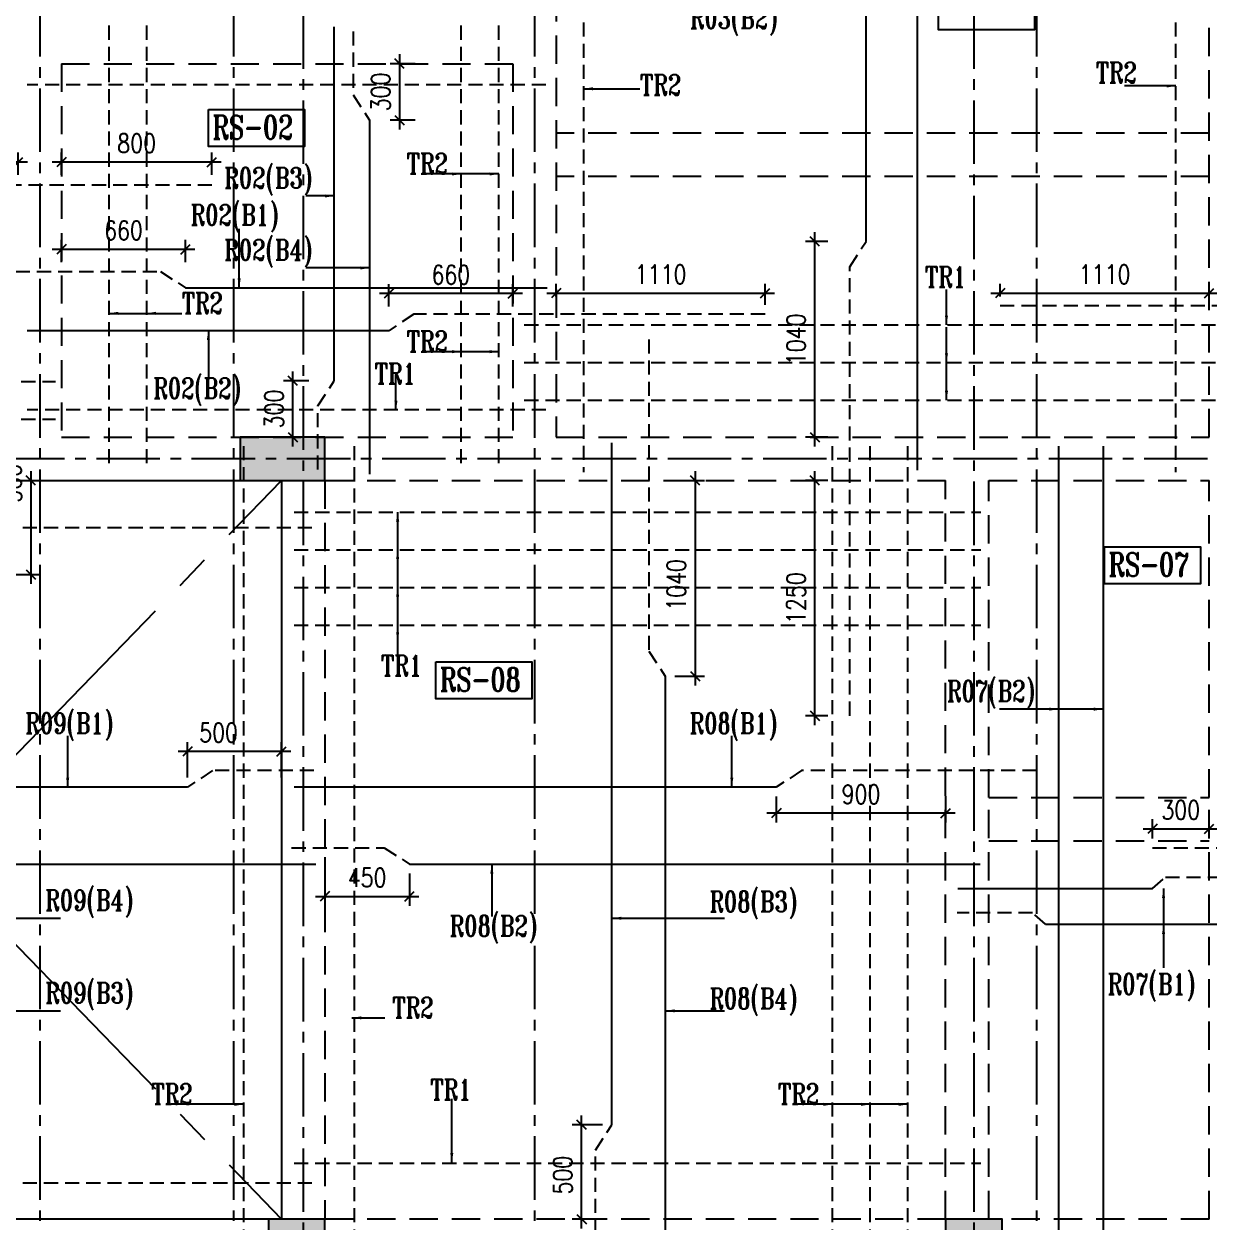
# Model space of a CAD drawing. Header units: millimetres. Extents: x 12977220 to 13113408, y -169657 to -55898.
# Drawn here: x 13070262 to 13076561, y -70171 to -63804 of the extents above; entities that cross this region are included whole.
import ezdxf

# ---------------------------------------------------------------- set-up
doc = ezdxf.new("R2010")
doc.units = ezdxf.units.MM
doc.header["$LTSCALE"] = 3
doc.header["$PDMODE"] = 66
for name, pattern in [('CENTER', [2, 1.25, -0.25, 0.25, -0.25]), ('CENTER2', [1.125, 0.75, -0.125, 0.125, -0.125]), ('HIDDEN', [0.375, 0.25, -0.125])]:
    doc.linetypes.add(name, pattern=pattern)
for name, color, linetype in [('BEAM', 7, 'Continuous'), ('COLUMN', 6, 'Continuous'), ('COLUMN NEW', 112, 'Continuous'), ('COLUMN-NAME', 83, 'Continuous'), ('DIM', 9, 'Continuous'), ('FOOTING', 60, 'Continuous'), ('GRID', 8, 'CENTER'), ('ROD', 211, 'Continuous'), ('text', 33, 'Continuous'), ('wal1', 1, 'Continuous')]:
    doc.layers.add(name, color=color, linetype=linetype)
doc.styles.add('ROMAN', font='ROMANS.SHX', dxfattribs={"width": 0.8})
doc.styles.add('ROMANT', font='romant.shx', dxfattribs={"width": 0.75})
doc.styles.add('RS', font='romans.shx')
doc.styles.get("Standard").update_dxf_attribs({"font": 'ARIALBD.TTF', "height": 4.5})
doc.dimstyles.new('Copy of Copy(2) of Standard', dxfattribs={"dimtxt": 6, "dimasz": 4, "dimexe": 0, "dimexo": 0, "dimgap": 2, "dimtad": 1, "dimdec": 4, "dimzin": 3, "dimdsep": 46, "dimlunit": 4, "dimtxsty": 'Standard', "dimcen": 0.09, "dimclrt": 4, "dimadec": 0, "dimazin": 0, "dimtfac": 1, "dimtdec": 4, "dimtofl": 0, "dimtmove": 0, "dimatfit": 3, "dimfxl": 1, "dimtolj": 1, "dimtzin": 0, "dimarcsym": 0})
doc.dimstyles.new('s100', dxfattribs={"dimtxt": 2, "dimasz": 1, "dimexe": 1, "dimexo": 1, "dimgap": 1, "dimtad": 1, "dimdec": 0, "dimzin": 0, "dimdsep": 46, "dimtxsty": 'RS', "dimblk": 'OBLIQUE', "dimcen": 0.09, "dimdle": 1, "dimclrd": 9, "dimclre": 9, "dimclrt": 123, "dimadec": 0, "dimazin": 0, "dimtfac": 1, "dimtdec": 0, "dimtix": 1, "dimtofl": 0, "dimtmove": 0, "dimatfit": 3, "dimldrblk": 'OBLIQUE', "dimfxl": 1, "dimtolj": 1, "dimtzin": 0, "dimarcsym": 0})

# ---------------------------------------------------------------- blocks, each defined once
blk = doc.blocks.new('C1 NEW')
at = {"layer": 'COLUMN NEW', "ltscale": 0.15}
for points in [[(115, 150), (-115, 150), (0, 0)], [(0, 0), (-115, 150), (-115, -150)], [(115, 150), (0, 0), (115, -150)], [(0, 0), (-115, -150), (115, -150)]]:
    blk.add_hatch(color=6, dxfattribs=at).paths.add_polyline_path(points)
at = {"layer": 'COLUMN NEW', "color": 6, "ltscale": 0.15}
blk.add_lwpolyline([(-115, -150), (115, -150), (115, 150), (-115, 150)], close=True, dxfattribs=at)
blk = doc.blocks.new('C3')
at = {"layer": 'COLUMN NEW', "ltscale": 0.15}
blk.add_hatch(color=6, dxfattribs=at).paths.add_polyline_path([(115, 225), (-115, 225), (-115, -225), (115, -225)])
at = {"layer": 'COLUMN NEW', "color": 6, "ltscale": 0.15}
blk.add_lwpolyline([(-115, -225), (115, -225), (115, 225), (-115, 225)], close=True, dxfattribs=at)
blk = doc.blocks.new('_Oblique')
at = {"color": 0, "linetype": 'ByBlock', "lineweight": -2}
blk.add_line((-0.5, -0.5), (0.5, 0.5), dxfattribs=at)
blk = doc.blocks.new('*D696')
at = {"layer": 'COLUMN-NAME', "color": 9, "linetype": 'Continuous', "lineweight": -2, "transparency": 16777216}
for p, q in [((13069571.3, -64605.6), (13069571.3, -64487.9)), ((13070231.3, -64605.6), (13070231.3, -64487.9)), ((13070281.3, -64537.9), (13069521.3, -64537.9))]:
    blk.add_line(p, q, dxfattribs=at)
at = {"layer": 'Defpoints', "color": 0, "linetype": 'Continuous', "transparency": 16777216}
for p in [(13069571.3, -64537.9), (13069571.3, -64655.6), (13070231.3, -64655.6)]:
    blk.add_point(p, dxfattribs=at)
at = {"layer": 'COLUMN-NAME', "color": 9, "linetype": 'Continuous', "lineweight": -2, "transparency": 16777216, "xscale": 50, "yscale": 50, "zscale": 50, "rotation": 180}
blk.add_blockref('_Oblique', (13069571.3, -64537.9), dxfattribs=at)
at = {"layer": 'COLUMN-NAME', "color": 9, "linetype": 'Continuous', "lineweight": -2, "transparency": 16777216, "xscale": 50, "yscale": 50, "zscale": 50}
blk.add_blockref('_Oblique', (13070231.3, -64537.9), dxfattribs=at)
at = {"layer": 'COLUMN-NAME', "color": 6, "linetype": 'Continuous', "transparency": 16777216, "insert": (13069901.3, -64437.9), "char_height": 100, "attachment_point": 5, "style": 'ROMAN'}
blk.add_mtext('\\A1;660', dxfattribs=at)
blk = doc.blocks.new('*D697')
at = {"layer": 'COLUMN-NAME', "color": 9, "linetype": 'Continuous', "lineweight": -2, "transparency": 16777216}
for p, q in [((13070461.3, -64605.6), (13070461.3, -64487.9)), ((13071261.3, -64605.6), (13071261.3, -64487.9)), ((13071311.3, -64537.9), (13070411.3, -64537.9))]:
    blk.add_line(p, q, dxfattribs=at)
at = {"layer": 'Defpoints', "color": 0, "linetype": 'Continuous', "transparency": 16777216}
for p in [(13070461.3, -64537.9), (13070461.3, -64655.6), (13071261.3, -64655.6)]:
    blk.add_point(p, dxfattribs=at)
at = {"layer": 'COLUMN-NAME', "color": 9, "linetype": 'Continuous', "lineweight": -2, "transparency": 16777216, "xscale": 50, "yscale": 50, "zscale": 50, "rotation": 180}
blk.add_blockref('_Oblique', (13070461.3, -64537.9), dxfattribs=at)
at = {"layer": 'COLUMN-NAME', "color": 9, "linetype": 'Continuous', "lineweight": -2, "transparency": 16777216, "xscale": 50, "yscale": 50, "zscale": 50}
blk.add_blockref('_Oblique', (13071261.3, -64537.9), dxfattribs=at)
at = {"layer": 'COLUMN-NAME', "color": 6, "linetype": 'Continuous', "transparency": 16777216, "insert": (13070861.3, -64437.9), "char_height": 100, "attachment_point": 5, "style": 'ROMAN'}
blk.add_mtext('\\A1;800', dxfattribs=at)
blk = doc.blocks.new('*D698')
at = {"layer": 'COLUMN-NAME', "color": 9, "linetype": 'Continuous', "lineweight": -2, "transparency": 16777216}
for p, q in [((13070411.3, -65001.6), (13071171.3, -65001.6)), ((13070461.3, -65069.3), (13070461.3, -64951.6)), ((13071121.3, -65069.3), (13071121.3, -64951.6))]:
    blk.add_line(p, q, dxfattribs=at)
at = {"layer": 'Defpoints', "color": 0, "linetype": 'Continuous', "transparency": 16777216}
for p in [(13071121.3, -65001.6), (13070461.3, -65119.3), (13071121.3, -65119.3)]:
    blk.add_point(p, dxfattribs=at)
at = {"layer": 'COLUMN-NAME', "color": 9, "linetype": 'Continuous', "lineweight": -2, "transparency": 16777216, "xscale": 50, "yscale": 50, "zscale": 50, "rotation": 180}
blk.add_blockref('_Oblique', (13070461.3, -65001.6), dxfattribs=at)
at = {"layer": 'COLUMN-NAME', "color": 9, "linetype": 'Continuous', "lineweight": -2, "transparency": 16777216, "xscale": 50, "yscale": 50, "zscale": 50}
blk.add_blockref('_Oblique', (13071121.3, -65001.6), dxfattribs=at)
at = {"layer": 'COLUMN-NAME', "color": 6, "linetype": 'Continuous', "transparency": 16777216, "insert": (13070791.3, -64901.6), "char_height": 100, "attachment_point": 5, "style": 'ROMAN'}
blk.add_mtext('\\A1;660', dxfattribs=at)
blk = doc.blocks.new('*D699')
at = {"layer": 'COLUMN-NAME', "color": 9, "linetype": 'Continuous', "lineweight": -2, "transparency": 16777216}
for p, q in [((13072201.3, -65304.8), (13072201.3, -65187.1)), ((13072861.3, -65304.8), (13072861.3, -65187.1)), ((13072911.3, -65237.1), (13072151.3, -65237.1))]:
    blk.add_line(p, q, dxfattribs=at)
at = {"layer": 'Defpoints', "color": 0, "linetype": 'Continuous', "transparency": 16777216}
for p in [(13072201.3, -65237.1), (13072201.3, -65354.8), (13072861.3, -65354.8)]:
    blk.add_point(p, dxfattribs=at)
at = {"layer": 'COLUMN-NAME', "color": 9, "linetype": 'Continuous', "lineweight": -2, "transparency": 16777216, "xscale": 50, "yscale": 50, "zscale": 50, "rotation": 180}
blk.add_blockref('_Oblique', (13072201.3, -65237.1), dxfattribs=at)
at = {"layer": 'COLUMN-NAME', "color": 9, "linetype": 'Continuous', "lineweight": -2, "transparency": 16777216, "xscale": 50, "yscale": 50, "zscale": 50}
blk.add_blockref('_Oblique', (13072861.3, -65237.1), dxfattribs=at)
at = {"layer": 'COLUMN-NAME', "color": 6, "linetype": 'Continuous', "transparency": 16777216, "insert": (13072531.3, -65137.1), "char_height": 100, "attachment_point": 5, "style": 'ROMAN'}
blk.add_mtext('\\A1;660', dxfattribs=at)
blk = doc.blocks.new('*D700')
at = {"layer": 'COLUMN-NAME', "color": 9, "linetype": 'Continuous', "lineweight": -2, "transparency": 16777216}
for p, q in [((13072257.9, -63965.2), (13072257.9, -64365.2)), ((13072342.4, -64015.2), (13072207.9, -64015.2)), ((13072342.4, -64315.2), (13072207.9, -64315.2))]:
    blk.add_line(p, q, dxfattribs=at)
at = {"layer": 'Defpoints', "color": 0, "linetype": 'Continuous', "transparency": 16777216}
for p in [(13072392.4, -64015.2), (13072257.9, -64315.2), (13072392.4, -64315.2)]:
    blk.add_point(p, dxfattribs=at)
at = {"layer": 'COLUMN-NAME', "color": 9, "linetype": 'Continuous', "lineweight": -2, "transparency": 16777216, "xscale": 50, "yscale": 50, "zscale": 50}
for p, rotation in [((13072257.9, -64015.2), 90), ((13072257.9, -64315.2), 270)]:
    blk.add_blockref('_Oblique', p, dxfattribs=dict(at, rotation=rotation))
at = {"layer": 'COLUMN-NAME', "color": 6, "linetype": 'Continuous', "transparency": 16777216, "insert": (13072157.9, -64165.2), "char_height": 100, "attachment_point": 5, "rotation": 90, "style": 'ROMAN'}
blk.add_mtext('\\A1;300', dxfattribs=at)
blk = doc.blocks.new('*D701')
at = {"layer": 'COLUMN-NAME', "color": 9, "linetype": 'Continuous', "lineweight": -2, "transparency": 16777216}
for p, q in [((13071775.6, -65700.2), (13071641.1, -65700.2)), ((13071691.1, -66050.2), (13071691.1, -65650.2)), ((13071775.6, -66000.2), (13071641.1, -66000.2))]:
    blk.add_line(p, q, dxfattribs=at)
at = {"layer": 'Defpoints', "color": 0, "linetype": 'Continuous', "transparency": 16777216}
for p in [(13071691.1, -65700.2), (13071825.6, -65700.2), (13071825.6, -66000.2)]:
    blk.add_point(p, dxfattribs=at)
at = {"layer": 'COLUMN-NAME', "color": 9, "linetype": 'Continuous', "lineweight": -2, "transparency": 16777216, "xscale": 50, "yscale": 50, "zscale": 50}
for p, rotation in [((13071691.1, -65700.2), 90), ((13071691.1, -66000.2), 270)]:
    blk.add_blockref('_Oblique', p, dxfattribs=dict(at, rotation=rotation))
at = {"layer": 'COLUMN-NAME', "color": 6, "linetype": 'Continuous', "transparency": 16777216, "insert": (13071591.1, -65850.2), "char_height": 100, "attachment_point": 5, "rotation": 90, "style": 'ROMAN'}
blk.add_mtext('\\A1;300', dxfattribs=at)
blk = doc.blocks.new('*D703')
at = {"layer": 'COLUMN-NAME', "color": 9, "linetype": 'Continuous', "lineweight": -2, "transparency": 16777216}
for p, q in [((13074466.5, -66050.2), (13074466.5, -64910.2)), ((13074534.2, -64960.2), (13074416.5, -64960.2)), ((13074534.2, -66000.2), (13074416.5, -66000.2))]:
    blk.add_line(p, q, dxfattribs=at)
at = {"layer": 'Defpoints', "color": 0, "linetype": 'Continuous', "transparency": 16777216}
for p in [(13074466.5, -64960.2), (13074584.2, -64960.2), (13074584.2, -66000.2)]:
    blk.add_point(p, dxfattribs=at)
at = {"layer": 'COLUMN-NAME', "color": 9, "linetype": 'Continuous', "lineweight": -2, "transparency": 16777216, "xscale": 50, "yscale": 50, "zscale": 50}
for p, rotation in [((13074466.5, -64960.2), 90), ((13074466.5, -66000.2), 270)]:
    blk.add_blockref('_Oblique', p, dxfattribs=dict(at, rotation=rotation))
at = {"layer": 'COLUMN-NAME', "color": 6, "linetype": 'Continuous', "transparency": 16777216, "insert": (13074366.5, -65480.2), "char_height": 100, "attachment_point": 5, "rotation": 90, "style": 'ROMAN'}
blk.add_mtext('\\A1;1040', dxfattribs=at)
blk = doc.blocks.new('*D706')
at = {"layer": 'COLUMN-NAME', "color": 9, "linetype": 'Continuous', "lineweight": -2, "transparency": 16777216}
for p, q in [((13074466.5, -67530.2), (13074466.5, -66180.2)), ((13074534.2, -66230.2), (13074416.5, -66230.2)), ((13074534.2, -67480.2), (13074416.5, -67480.2))]:
    blk.add_line(p, q, dxfattribs=at)
at = {"layer": 'Defpoints', "color": 0, "linetype": 'Continuous', "transparency": 16777216}
for p in [(13074466.5, -66230.2), (13074584.2, -66230.2), (13074584.2, -67480.2)]:
    blk.add_point(p, dxfattribs=at)
at = {"layer": 'COLUMN-NAME', "color": 9, "linetype": 'Continuous', "lineweight": -2, "transparency": 16777216, "xscale": 50, "yscale": 50, "zscale": 50}
for p, rotation in [((13074466.5, -66230.2), 90), ((13074466.5, -67480.2), 270)]:
    blk.add_blockref('_Oblique', p, dxfattribs=dict(at, rotation=rotation))
at = {"layer": 'COLUMN-NAME', "color": 6, "linetype": 'Continuous', "transparency": 16777216, "insert": (13074366.5, -66855.2), "char_height": 100, "attachment_point": 5, "rotation": 90, "style": 'ROMAN'}
blk.add_mtext('\\A1;1250', dxfattribs=at)
blk = doc.blocks.new('*D708')
at = {"layer": 'COLUMN-NAME', "color": 9, "linetype": 'Continuous', "lineweight": -2, "transparency": 16777216}
for p, q in [((13073091.3, -65252), (13073091.3, -65184.4)), ((13074201.3, -65297), (13074201.3, -65184.4)), ((13073041.3, -65234.4), (13074251.3, -65234.4))]:
    blk.add_line(p, q, dxfattribs=at)
at = {"layer": 'Defpoints', "color": 0, "linetype": 'Continuous', "transparency": 16777216}
for p in [(13074201.3, -65234.4), (13073091.3, -65302), (13074201.3, -65347)]:
    blk.add_point(p, dxfattribs=at)
at = {"layer": 'COLUMN-NAME', "color": 9, "linetype": 'Continuous', "lineweight": -2, "transparency": 16777216, "xscale": 50, "yscale": 50, "zscale": 50, "rotation": 180}
blk.add_blockref('_Oblique', (13073091.3, -65234.4), dxfattribs=at)
at = {"layer": 'COLUMN-NAME', "color": 9, "linetype": 'Continuous', "lineweight": -2, "transparency": 16777216, "xscale": 50, "yscale": 50, "zscale": 50}
blk.add_blockref('_Oblique', (13074201.3, -65234.4), dxfattribs=at)
at = {"layer": 'COLUMN-NAME', "color": 6, "linetype": 'Continuous', "transparency": 16777216, "insert": (13073646.3, -65134.4), "char_height": 100, "attachment_point": 5, "style": 'ROMAN'}
blk.add_mtext('\\A1;1110', dxfattribs=at)
blk = doc.blocks.new('*D709')
at = {"layer": 'COLUMN-NAME', "color": 9, "linetype": 'Continuous', "lineweight": -2, "transparency": 16777216}
for p, q in [((13075451.3, -65252), (13075451.3, -65184.4)), ((13076561.3, -65297), (13076561.3, -65184.4)), ((13075401.3, -65234.4), (13076611.3, -65234.4))]:
    blk.add_line(p, q, dxfattribs=at)
at = {"layer": 'Defpoints', "color": 0, "linetype": 'Continuous', "transparency": 16777216}
for p in [(13076561.3, -65234.4), (13075451.3, -65302), (13076561.3, -65347)]:
    blk.add_point(p, dxfattribs=at)
at = {"layer": 'COLUMN-NAME', "color": 9, "linetype": 'Continuous', "lineweight": -2, "transparency": 16777216, "xscale": 50, "yscale": 50, "zscale": 50, "rotation": 180}
blk.add_blockref('_Oblique', (13075451.3, -65234.4), dxfattribs=at)
at = {"layer": 'COLUMN-NAME', "color": 9, "linetype": 'Continuous', "lineweight": -2, "transparency": 16777216, "xscale": 50, "yscale": 50, "zscale": 50}
blk.add_blockref('_Oblique', (13076561.3, -65234.4), dxfattribs=at)
at = {"layer": 'COLUMN-NAME', "color": 6, "linetype": 'Continuous', "transparency": 16777216, "insert": (13076006.3, -65134.4), "char_height": 100, "attachment_point": 5, "style": 'ROMAN'}
blk.add_mtext('\\A1;1110', dxfattribs=at)
blk = doc.blocks.new('*D723')
at = {"layer": 'COLUMN-NAME', "color": 9, "linetype": 'Continuous', "lineweight": -2, "transparency": 16777216}
for p, q in [((13076260.8, -68132.2), (13076260.8, -68030.9)), ((13076561.3, -68132.2), (13076561.3, -68030.9)), ((13076210.8, -68080.9), (13076611.3, -68080.9))]:
    blk.add_line(p, q, dxfattribs=at)
at = {"layer": 'Defpoints', "color": 0, "linetype": 'Continuous', "transparency": 16777216}
for p in [(13076561.3, -68080.9), (13076260.8, -68182.2), (13076561.3, -68182.2)]:
    blk.add_point(p, dxfattribs=at)
at = {"layer": 'COLUMN-NAME', "color": 9, "linetype": 'Continuous', "lineweight": -2, "transparency": 16777216, "xscale": 50, "yscale": 50, "zscale": 50, "rotation": 180}
blk.add_blockref('_Oblique', (13076260.8, -68080.9), dxfattribs=at)
at = {"layer": 'COLUMN-NAME', "color": 9, "linetype": 'Continuous', "lineweight": -2, "transparency": 16777216, "xscale": 50, "yscale": 50, "zscale": 50}
blk.add_blockref('_Oblique', (13076561.3, -68080.9), dxfattribs=at)
at = {"layer": 'COLUMN-NAME', "color": 6, "linetype": 'Continuous', "transparency": 16777216, "insert": (13076411.1, -67980.9), "char_height": 100, "attachment_point": 5, "style": 'ROMAN'}
blk.add_mtext('\\A1;300', dxfattribs=at)
blk = doc.blocks.new('*D724')
at = {"layer": 'COLUMN-NAME', "color": 9, "linetype": 'Continuous', "lineweight": -2, "transparency": 16777216}
for p, q in [((13073829.4, -66180.2), (13073829.4, -67320.2)), ((13073746, -66230.2), (13073879.4, -66230.2)), ((13073721.2, -67270.2), (13073879.4, -67270.2))]:
    blk.add_line(p, q, dxfattribs=at)
at = {"layer": 'Defpoints', "color": 0, "linetype": 'Continuous', "transparency": 16777216}
for p in [(13073696, -66230.2), (13073671.2, -67270.2), (13073829.4, -67270.2)]:
    blk.add_point(p, dxfattribs=at)
at = {"layer": 'COLUMN-NAME', "color": 9, "linetype": 'Continuous', "lineweight": -2, "transparency": 16777216, "xscale": 50, "yscale": 50, "zscale": 50}
for p, rotation in [((13073829.4, -66230.2), 90), ((13073829.4, -67270.2), 270)]:
    blk.add_blockref('_Oblique', p, dxfattribs=dict(at, rotation=rotation))
at = {"layer": 'COLUMN-NAME', "color": 6, "linetype": 'Continuous', "transparency": 16777216, "insert": (13073729.4, -66785.2), "char_height": 100, "attachment_point": 5, "rotation": 90, "style": 'ROMAN'}
blk.add_mtext('\\A1;1040', dxfattribs=at)
blk = doc.blocks.new('*D725')
at = {"layer": 'COLUMN-NAME', "color": 9, "linetype": 'Continuous', "lineweight": -2, "transparency": 16777216}
for p, q in [((13073336.8, -69655.2), (13073176.4, -69655.2)), ((13073226.4, -70205.2), (13073226.4, -69605.2)), ((13073250.5, -70155.2), (13073176.4, -70155.2))]:
    blk.add_line(p, q, dxfattribs=at)
at = {"layer": 'Defpoints', "color": 0, "linetype": 'Continuous', "transparency": 16777216}
for p in [(13073226.4, -69655.2), (13073386.8, -69655.2), (13073300.5, -70155.2)]:
    blk.add_point(p, dxfattribs=at)
at = {"layer": 'COLUMN-NAME', "color": 9, "linetype": 'Continuous', "lineweight": -2, "transparency": 16777216, "xscale": 50, "yscale": 50, "zscale": 50}
for p, rotation in [((13073226.4, -69655.2), 90), ((13073226.4, -70155.2), 270)]:
    blk.add_blockref('_Oblique', p, dxfattribs=dict(at, rotation=rotation))
at = {"layer": 'COLUMN-NAME', "color": 6, "linetype": 'Continuous', "transparency": 16777216, "insert": (13073126.4, -69921.9), "char_height": 100, "attachment_point": 5, "rotation": 90, "style": 'ROMAN'}
blk.add_mtext('\\A1;500', dxfattribs=at)
blk = doc.blocks.new('*D726')
at = {"layer": 'COLUMN-NAME', "color": 9, "linetype": 'Continuous', "lineweight": -2, "transparency": 16777216}
for p, q in [((13071861.3, -68232.2), (13071861.3, -68490.2)), ((13072311.3, -68319.2), (13072311.3, -68490.2)), ((13071811.3, -68440.2), (13072361.3, -68440.2))]:
    blk.add_line(p, q, dxfattribs=at)
at = {"layer": 'Defpoints', "color": 0, "linetype": 'Continuous', "transparency": 16777216}
for p in [(13071861.3, -68182.2), (13072311.3, -68269.2), (13072311.3, -68440.2)]:
    blk.add_point(p, dxfattribs=at)
at = {"layer": 'COLUMN-NAME', "color": 9, "linetype": 'Continuous', "lineweight": -2, "transparency": 16777216, "xscale": 50, "yscale": 50, "zscale": 50, "rotation": 180}
blk.add_blockref('_Oblique', (13071861.3, -68440.2), dxfattribs=at)
at = {"layer": 'COLUMN-NAME', "color": 9, "linetype": 'Continuous', "lineweight": -2, "transparency": 16777216, "xscale": 50, "yscale": 50, "zscale": 50}
blk.add_blockref('_Oblique', (13072311.3, -68440.2), dxfattribs=at)
at = {"layer": 'COLUMN-NAME', "color": 6, "linetype": 'Continuous', "transparency": 16777216, "insert": (13072086.3, -68340.2), "char_height": 100, "attachment_point": 5, "style": 'ROMAN'}
blk.add_mtext('\\A1;450', dxfattribs=at)
blk = doc.blocks.new('*D727')
at = {"layer": 'COLUMN-NAME', "color": 9, "linetype": 'Continuous', "lineweight": -2, "transparency": 16777216}
for p, q in [((13074261.3, -67909.3), (13074261.3, -68048)), ((13075161.3, -67908.5), (13075161.3, -68048)), ((13075211.3, -67998), (13074211.3, -67998))]:
    blk.add_line(p, q, dxfattribs=at)
at = {"layer": 'Defpoints', "color": 0, "linetype": 'Continuous', "transparency": 16777216}
for p in [(13074261.3, -67859.3), (13075161.3, -67858.5), (13074261.3, -67998)]:
    blk.add_point(p, dxfattribs=at)
at = {"layer": 'COLUMN-NAME', "color": 9, "linetype": 'Continuous', "lineweight": -2, "transparency": 16777216, "xscale": 50, "yscale": 50, "zscale": 50, "rotation": 180}
blk.add_blockref('_Oblique', (13074261.3, -67998), dxfattribs=at)
at = {"layer": 'COLUMN-NAME', "color": 9, "linetype": 'Continuous', "lineweight": -2, "transparency": 16777216, "xscale": 50, "yscale": 50, "zscale": 50}
blk.add_blockref('_Oblique', (13075161.3, -67998), dxfattribs=at)
at = {"layer": 'COLUMN-NAME', "color": 6, "linetype": 'Continuous', "transparency": 16777216, "insert": (13074711.3, -67898), "char_height": 100, "attachment_point": 5, "style": 'ROMAN'}
blk.add_mtext('\\A1;900', dxfattribs=at)
blk = doc.blocks.new('*D728')
at = {"layer": 'COLUMN-NAME', "color": 9, "linetype": 'Continuous', "lineweight": -2, "transparency": 16777216}
for p, q in [((13070299.4, -66180.2), (13070299.4, -66780.2)), ((13070216, -66230.2), (13070349.4, -66230.2)), ((13070191.2, -66730.2), (13070349.4, -66730.2))]:
    blk.add_line(p, q, dxfattribs=at)
at = {"layer": 'Defpoints', "color": 0, "linetype": 'Continuous', "transparency": 16777216}
for p in [(13070166, -66230.2), (13070141.2, -66730.2), (13070299.4, -66730.2)]:
    blk.add_point(p, dxfattribs=at)
at = {"layer": 'COLUMN-NAME', "color": 9, "linetype": 'Continuous', "lineweight": -2, "transparency": 16777216, "xscale": 50, "yscale": 50, "zscale": 50}
for p, rotation in [((13070299.4, -66230.2), 90), ((13070299.4, -66730.2), 270)]:
    blk.add_blockref('_Oblique', p, dxfattribs=dict(at, rotation=rotation))
at = {"layer": 'COLUMN-NAME', "color": 6, "linetype": 'Continuous', "transparency": 16777216, "insert": (13070199.4, -66245.2), "char_height": 100, "attachment_point": 5, "rotation": 90, "style": 'ROMAN'}
blk.add_mtext('\\A1;500', dxfattribs=at)
blk = doc.blocks.new('*D731')
at = {"layer": 'COLUMN-NAME', "color": 9, "linetype": 'Continuous', "lineweight": -2, "transparency": 16777216}
for p, q in [((13071681.3, -67670.1), (13071081.3, -67670.1)), ((13071131.3, -67809.3), (13071131.3, -67620.1)), ((13071631.3, -67808.5), (13071631.3, -67620.1))]:
    blk.add_line(p, q, dxfattribs=at)
at = {"layer": 'Defpoints', "color": 0, "linetype": 'Continuous', "transparency": 16777216}
for p in [(13071131.3, -67670.1), (13071131.3, -67859.3), (13071631.3, -67858.5)]:
    blk.add_point(p, dxfattribs=at)
at = {"layer": 'COLUMN-NAME', "color": 9, "linetype": 'Continuous', "lineweight": -2, "transparency": 16777216, "xscale": 50, "yscale": 50, "zscale": 50, "rotation": 180}
blk.add_blockref('_Oblique', (13071131.3, -67670.1), dxfattribs=at)
at = {"layer": 'COLUMN-NAME', "color": 9, "linetype": 'Continuous', "lineweight": -2, "transparency": 16777216, "xscale": 50, "yscale": 50, "zscale": 50}
blk.add_blockref('_Oblique', (13071631.3, -67670.1), dxfattribs=at)
at = {"layer": 'COLUMN-NAME', "color": 6, "linetype": 'Continuous', "transparency": 16777216, "insert": (13071296.6, -67570.1), "char_height": 100, "attachment_point": 5, "style": 'ROMAN'}
blk.add_mtext('\\A1;500', dxfattribs=at)

msp = doc.modelspace()

# ---------------------------------------------------------------- linework, layer by layer
at = {"layer": 'BEAM', "color": 1, "linetype": 'ByBlock', "ltscale": 500}
for p, q in [((13067831.3, -66230.2), (13071631.3, -66230.2)), ((13071631.3, -66230.2), (13071631.3, -70155.2)), ((13071631.3, -70155.2), (13067831.3, -70155.2))]:
    msp.add_line(p, q, dxfattribs=at)
at = {"layer": 'COLUMN', "color": 8, "linetype": 'CENTER2', "ltscale": 500}
for p, q in [((13067831.3, -66230.2), (13071631.3, -70155.2)), ((13067831.3, -70155.2), (13071631.3, -66230.2))]:
    msp.add_line(p, q, dxfattribs=at)
at = {"layer": 'FOOTING', "color": 4, "linetype": 'ByBlock'}
for points in [[(13075123.2, -63637.8), (13075633.8, -63637.8), (13075633.8, -63835.3), (13075123.2, -63835.3)], [(13071243.3, -64258.3), (13071753.8, -64258.3), (13071753.8, -64455.8), (13071243.3, -64455.8)], [(13076006, -66582.2), (13076516.6, -66582.2), (13076516.6, -66779.8), (13076006, -66779.8)], [(13072452, -67193.3), (13072962.5, -67193.3), (13072962.5, -67390.9), (13072452, -67390.9)]]:
    msp.add_lwpolyline(points, close=True, dxfattribs=at)
at = {"layer": 'GRID', "linetype": 'CENTER2', "ltscale": 150}
for p, q in [((13070346.3, -57059), (13070346.3, -76570.9)), ((13071376.3, -57059), (13071376.3, -76570.9)), ((13072976.3, -57059), (13072976.3, -76570.9)), ((13075643.9, -57059), (13075643.9, -76570.9)), ((13071746.3, -57629.5), (13071746.3, -76570.9)), ((13075311.3, -57629.5), (13075311.3, -76570.9)), ((13080097.1, -66115.2), (13066231.1, -66115.2))]:
    msp.add_line(p, q, dxfattribs=at)
at = {"layer": 'ROD', "color": 2, "linetype": 'HIDDEN', "ltscale": 100}
for p, q in [((13073236.3, -61433.8), (13073236.3, -66185.6)), ((13076382.3, -61433.8), (13076382.3, -66185.6)), ((13070713.8, -63813), (13070713.8, -66166.8)), ((13070913.8, -63813), (13070913.8, -66166.8)), ((13072012.7, -63843.5), (13072012.7, -64181.4)), ((13072584.2, -63813), (13072584.2, -66166.8)), ((13072784.2, -63813), (13072784.2, -66166.8)), ((13073036.7, -64128), (13070279.5, -64128)), ((13072012.7, -64181.4), (13072099.7, -64315.2)), ((13071261.3, -64660.9), (13069705.1, -64660.9)), ((13074651.4, -65094), (13074738.4, -64960.2)), ((13069431.3, -65119.3), (13070987.5, -65119.3)), ((13070987.5, -65119.3), (13071121.3, -65206.3)), ((13074651.4, -67480.2), (13074651.4, -65094)), ((13075451.3, -65300.2), (13077317.5, -65300.2)), ((13072335.1, -65347), (13072201.3, -65434)), ((13074201.3, -65347), (13072335.1, -65347)), ((13072921.3, -65402.5), (13076757.1, -65402.5)), ((13073584.2, -65480.2), (13073584.2, -67136.4)), ((13072921.3, -65602.5), (13076757.1, -65602.5)), ((13067660.5, -65704.3), (13070430.7, -65704.3)), ((13071824.9, -65834), (13071911.9, -65700.2)), ((13071824.9, -66171.9), (13071824.9, -65834)), ((13072921.3, -65802.5), (13076757.1, -65802.5)), ((13073036.7, -65855.3), (13070279.5, -65855.3)), ((13067660.5, -65904.3), (13070430.7, -65904.3)), ((13071428.5, -66047.6), (13071428.5, -70333.1)), ((13072017.6, -66047.6), (13072017.6, -70333.1)), ((13074558.5, -66047.6), (13074558.5, -70333.1)), ((13074758.5, -66047.6), (13074758.5, -70333.1)), ((13074958.5, -66047.6), (13074958.5, -70333.1)), ((13071698.2, -66398.2), (13075348.7, -66398.2)), ((13067668.2, -66479.6), (13071818.7, -66479.6)), ((13071698.2, -66598.2), (13075348.7, -66598.2)), ((13071698.2, -66798.2), (13075348.7, -66798.2)), ((13071698.2, -66998.2), (13075348.7, -66998.2)), ((13073584.2, -67136.4), (13073671.2, -67270.2)), ((13071265.1, -67772.3), (13071131.3, -67859.3)), ((13071803.8, -67772.3), (13071265.1, -67772.3)), ((13074395.1, -67772.3), (13074261.3, -67859.3)), ((13075643.9, -67772.3), (13074395.1, -67772.3)), ((13071685, -68182.2), (13072177.5, -68182.2)), ((13072177.5, -68182.2), (13072311.3, -68269.2)), ((13076260.8, -68182.2), (13077317.5, -68182.2)), ((13076261.3, -68399.1), (13076329.1, -68337.7)), ((13076329.1, -68337.7), (13076760.8, -68337.7)), ((13075623.5, -68527.1), (13075221.8, -68527.1)), ((13075691.3, -68588.5), (13075623.5, -68527.1)), ((13073299.8, -69789), (13073386.8, -69655.2)), ((13073299.8, -70347.8), (13073299.8, -69789)), ((13071698.2, -69859.1), (13075348.7, -69859.1)), ((13067668.2, -69962.9), (13071818.7, -69962.9))]:
    msp.add_line(p, q, dxfattribs=at)
at = {"layer": 'ROD', "color": 2}
for p, q in [((13074738.4, -64960.2), (13074738.4, -61431.9)), ((13075010.6, -62165.2), (13075010.6, -66176)), ((13071911.9, -65700.2), (13071911.9, -63819)), ((13072099.7, -64315.2), (13072099.7, -66196.5)), ((13071121.3, -65206.3), (13073043.1, -65206.3)), ((13072201.3, -65434), (13070279.5, -65434)), ((13073386.8, -69655.2), (13073386.8, -66029.7)), ((13075761.7, -66047.6), (13075761.7, -70333.1)), ((13075998.6, -66047.6), (13075998.6, -70333.1)), ((13073671.2, -67270.2), (13073671.2, -70351.2)), ((13071131.3, -67859.3), (13067668.6, -67859.3)), ((13074261.3, -67859.3), (13071698.6, -67859.3)), ((13068331.3, -68269.2), (13071814.2, -68269.2)), ((13072311.3, -68269.2), (13075344.2, -68269.2)), ((13075225.6, -68399.1), (13076261.3, -68399.1)), ((13075691.3, -68588.5), (13076749.1, -68588.5))]:
    msp.add_line(p, q, dxfattribs=at)
at = {"layer": 'wal1', "linetype": 'HIDDEN', "ltscale": 200}
for p, q in [((13073091.3, -61615.2), (13073091.3, -66000.2)), ((13076561.3, -66000.2), (13076561.3, -61615.2)), ((13070461.3, -64015.2), (13072861.3, -64015.2)), ((13070461.3, -64015.2), (13070461.3, -66000.2)), ((13072861.3, -64015.2), (13072861.3, -66000.2)), ((13070461.3, -66000.2), (13072861.3, -66000.2)), ((13073091.3, -66000.2), (13076561.3, -66000.2)), ((13071861.3, -66230.2), (13075161.3, -66230.2)), ((13071861.3, -66230.2), (13071861.3, -70155.2)), ((13075161.3, -70155.2), (13075161.3, -66230.2)), ((13075391.3, -66230.2), (13076561.3, -66230.2)), ((13075391.3, -67915.2), (13075391.3, -66230.2)), ((13076561.3, -67915.2), (13076561.3, -66230.2)), ((13075391.3, -70155.2), (13075391.3, -67915.2)), ((13076561.3, -70155.2), (13076561.3, -67915.2)), ((13075161.3, -70155.2), (13071861.3, -70155.2)), ((13076561.3, -70155.2), (13075391.3, -70155.2))]:
    msp.add_line(p, q, dxfattribs=at)
at = {"layer": 'wal1', "color": 8, "linetype": 'HIDDEN', "ltscale": 200}
for p, q in [((13076561.3, -64385.2), (13073091.3, -64385.2)), ((13076561.3, -64615.2), (13073091.3, -64615.2)), ((13075391.3, -67915.2), (13076561.3, -67915.2)), ((13075391.3, -68145.2), (13076561.3, -68145.2))]:
    msp.add_line(p, q, dxfattribs=at)

# ---------------------------------------------------------------- block references
at = {"layer": 'COLUMN NEW', "color": 252, "rotation": 270}
msp.add_blockref('C3', (13071636.3, -66115.2), dxfattribs=at)
at = {"layer": 'COLUMN NEW', "rotation": 270}
for p in [(13071711.3, -70270.2), (13075311.3, -70270.2)]:
    msp.add_blockref('C1 NEW', p, dxfattribs=at)

# ---------------------------------------------------------------- texts
at = {"layer": 'FOOTING', "color": 4, "linetype": 'ByBlock', "style": 'ROMANT', "width": 0.75}
for s, p in [('RS-02', (13071263.6, -64415.6)), ('RS-07', (13076026.3, -66739.5)), ('RS-08', (13072472.3, -67350.6))]:
    msp.add_text(s, height=125, dxfattribs=at).set_placement(p)
at = {"layer": 'text', "color": 6, "linetype": 'ByBlock', "style": 'ROMANT', "width": 0.75}
for s, p in [('R03(B2)', (13073800.9, -63828.2)), ('TR2', (13075958.7, -64116.7)), ('TR2', (13073536.4, -64181.9)), ('TR2', (13072295.2, -64601.3)), ('R02(B3)', (13071326.8, -64676.8)), ('R02(B1)', (13071148.1, -64873)), ('R02(B4)', (13071326.8, -65059.3)), ('TR1', (13075051.2, -65203.7)), ('TR2', (13071100.5, -65342)), ('TR2', (13072295.2, -65545.6)), ('TR1', (13072125, -65716.9)), ('R02(B2)', (13070948.6, -65794.6)), ('TR1', (13072159.7, -67268.1)), ('R07(B2)', (13075168.4, -67404)), ('R09(B1)', (13070269.3, -67575.6)), ('R08(B1)', (13073799.3, -67575.6)), ('R09(B4)', (13070375.3, -68515.4)), ('R08(B3)', (13073905.3, -68523.2)), ('R08(B2)', (13072523.8, -68652.3)), ('R09(B3)', (13070375.3, -69007.5)), ('R07(B1)', (13076021.1, -68961)), ('R08(B4)', (13073905.3, -69037.4)), ('TR2', (13072219.7, -69086)), ('TR2', (13070938.9, -69545.5)), ('TR1', (13072421.7, -69521.6)), ('TR2', (13074269.5, -69545.5))]:
    msp.add_text(s, height=110, dxfattribs=at).set_placement(p)

# ---------------------------------------------------------------- dimensions: what is measured, and where the dimension line sits
at = {"layer": 'COLUMN-NAME', "color": 6, "linetype": 'Continuous'}
for base, p1, p2, angle, picture, middle in [((13072257.9, -64315.2), (13072392.4, -64015.2), (13072392.4, -64315.2), 270, '*D700', (13072257.9, -64165.2)), ((13071691.1, -65700.2), (13071825.6, -66000.2), (13071825.6, -65700.2), 90, '*D701', (13071691.1, -65850.2)), ((13070299.4, -66730.2), (13070166, -66230.2), (13070141.2, -66730.2), 270, '*D728', (13070299.4, -66245.2)), ((13073829.4, -67270.2), (13073696, -66230.2), (13073671.2, -67270.2), 270, '*D724', (13073829.4, -66785.2)), ((13071131.3, -67670.1), (13071631.3, -67858.5), (13071131.3, -67859.3), 180, '*D731', (13071296.6, -67670.1)), ((13074261.3, -67998), (13075161.3, -67858.5), (13074261.3, -67859.3), 180, '*D727', (13074711.3, -67998)), ((13073226.4, -69655.2), (13073300.5, -70155.2), (13073386.8, -69655.2), 90, '*D725', (13073226.4, -69921.9))]:
    dim = msp.add_linear_dim(base=base, p1=p1, p2=p2, angle=angle, dimstyle='s100', override={"dimscale": 50, "dimtxsty": 'ROMAN', "dimclrt": 6}, dxfattribs=at)
    dim.commit()
    dim.dimension.update_dxf_attribs({"geometry": picture, "text_midpoint": middle, "dimtype": 160})
for base, p1, p2, angle, picture, middle in [((13069571.3, -64537.9), (13070231.3, -64655.6), (13069571.3, -64655.6), 180, '*D696', (13069901.3, -64437.9)), ((13070461.3, -64537.9), (13071261.3, -64655.6), (13070461.3, -64655.6), 180, '*D697', (13070861.3, -64437.9)), ((13074466.5, -64960.2), (13074584.2, -66000.2), (13074584.2, -64960.2), 90, '*D703', (13074366.5, -65480.2)), ((13072201.3, -65237.1), (13072861.3, -65354.8), (13072201.3, -65354.8), 180, '*D699', (13072531.3, -65137.1)), ((13074466.5, -66230.2), (13074584.2, -67480.2), (13074584.2, -66230.2), 90, '*D706', (13074366.5, -66855.2))]:
    dim = msp.add_linear_dim(base=base, p1=p1, p2=p2, angle=angle, dimstyle='s100', override={"dimscale": 50, "dimtxsty": 'ROMAN', "dimclrt": 6}, dxfattribs=at)
    dim.commit()
    dim.dimension.update_dxf_attribs({"geometry": picture, "text_midpoint": middle})
for base, p1, p2, picture, middle in [((13071121.3, -65001.6), (13070461.3, -65119.3), (13071121.3, -65119.3), '*D698', (13070791.3, -64901.6)), ((13074201.3, -65234.4), (13073091.3, -65302), (13074201.3, -65347), '*D708', (13073646.3, -65134.4)), ((13076561.3, -65234.4), (13075451.3, -65302), (13076561.3, -65347), '*D709', (13076006.3, -65134.4)), ((13072311.3, -68440.2), (13071861.3, -68182.2), (13072311.3, -68269.2), '*D726', (13072086.3, -68340.2))]:
    dim = msp.add_linear_dim(base=base, p1=p1, p2=p2, dimstyle='s100', override={"dimscale": 50, "dimtxsty": 'ROMAN', "dimclrt": 6}, dxfattribs=at)
    dim.commit()
    dim.dimension.update_dxf_attribs({"geometry": picture, "text_midpoint": middle})
dim = msp.add_linear_dim(base=(13076561.2924, -68080.9361), p1=(13076260.8495, -68182.1851), p2=(13076561.2924, -68182.1851), dimstyle='s100', override={"dimscale": 50, "dimtxsty": 'ROMAN', "dimclrt": 6}, dxfattribs=at)
dim.commit()
dim.dimension.update_dxf_attribs({"geometry": '*D723', "text_midpoint": (13076411.0709, -68080.9361), "dimtype": 160})

# ---------------------------------------------------------------- leaders
at = {"layer": 'DIM'}
for points in [[(13073236.3, -64148.5), (13073536.4, -64148.5)], [(13076385.2, -64133.7), (13076111.8, -64133.7)], [(13072787.1, -64601.3), (13072400.5, -64601.3)], [(13072587.1, -64601.3), (13072400.5, -64601.3)], [(13071911.9, -64718.2), (13071760.9, -64718.2)], [(13071406.2, -65206.3), (13071406.2, -64892.9)], [(13072099.7, -65100.7), (13071760.9, -65100.7)], [(13075165.7, -65403.6), (13075165.7, -65215.3)], [(13070713.8, -65342), (13071100.5, -65342)], [(13070913.8, -65342), (13071100.5, -65342)], [(13071242.4, -65434), (13071242.4, -65685.5)], [(13075165.7, -65603.6), (13075165.7, -65415.3)], [(13075165.7, -65803.6), (13075165.7, -65415.3)], [(13072787.1, -65545.6), (13072400.5, -65545.6)], [(13072587.1, -65545.6), (13072400.5, -65545.6)], [(13072239.5, -65856.1), (13072239.5, -65667.8)], [(13072248.4, -66398.2), (13072248.4, -67176.3)], [(13072248.4, -66598.2), (13072248.4, -67176.3)], [(13072248.4, -66798.2), (13072248.4, -67176.3)], [(13072248.4, -66998.2), (13072248.4, -67176.3)], [(13075761.7, -67445.4), (13075447, -67445.4)], [(13075998.6, -67445.4), (13075683.9, -67445.4)], [(13070494.6, -67859.3), (13070494.6, -67586.5)], [(13074024.6, -67859.3), (13074024.6, -67586.5)], [(13072749.1, -68269.2), (13072749.1, -68547.2)], [(13076319.5, -68399.1), (13076319.5, -68819.6)], [(13069856.8, -68556.8), (13070455.9, -68556.8)], [(13073386.8, -68556.8), (13073985.9, -68556.8)], [(13076319.5, -68590.7), (13076319.5, -68819.6)], [(13070141.2, -69048.8), (13070455.9, -69048.8)], [(13072005.8, -69086), (13072180.6, -69086)], [(13073671.2, -69048.8), (13073985.9, -69048.8)], [(13072536.1, -69854.1), (13072536.1, -69517.1)], [(13071430.8, -69545.5), (13071044.1, -69545.5)], [(13074761.4, -69545.5), (13074374.8, -69545.5)], [(13074561.4, -69545.5), (13074374.8, -69545.5)], [(13074961.4, -69545.5), (13074574.8, -69545.5)]]:
    msp.add_leader(points, dimstyle='Copy of Copy(2) of Standard', override={"dimtxt": 10, "dimasz": 50, "dimtmove": 2}, dxfattribs=at)

doc.saveas('drawing.dxf')
